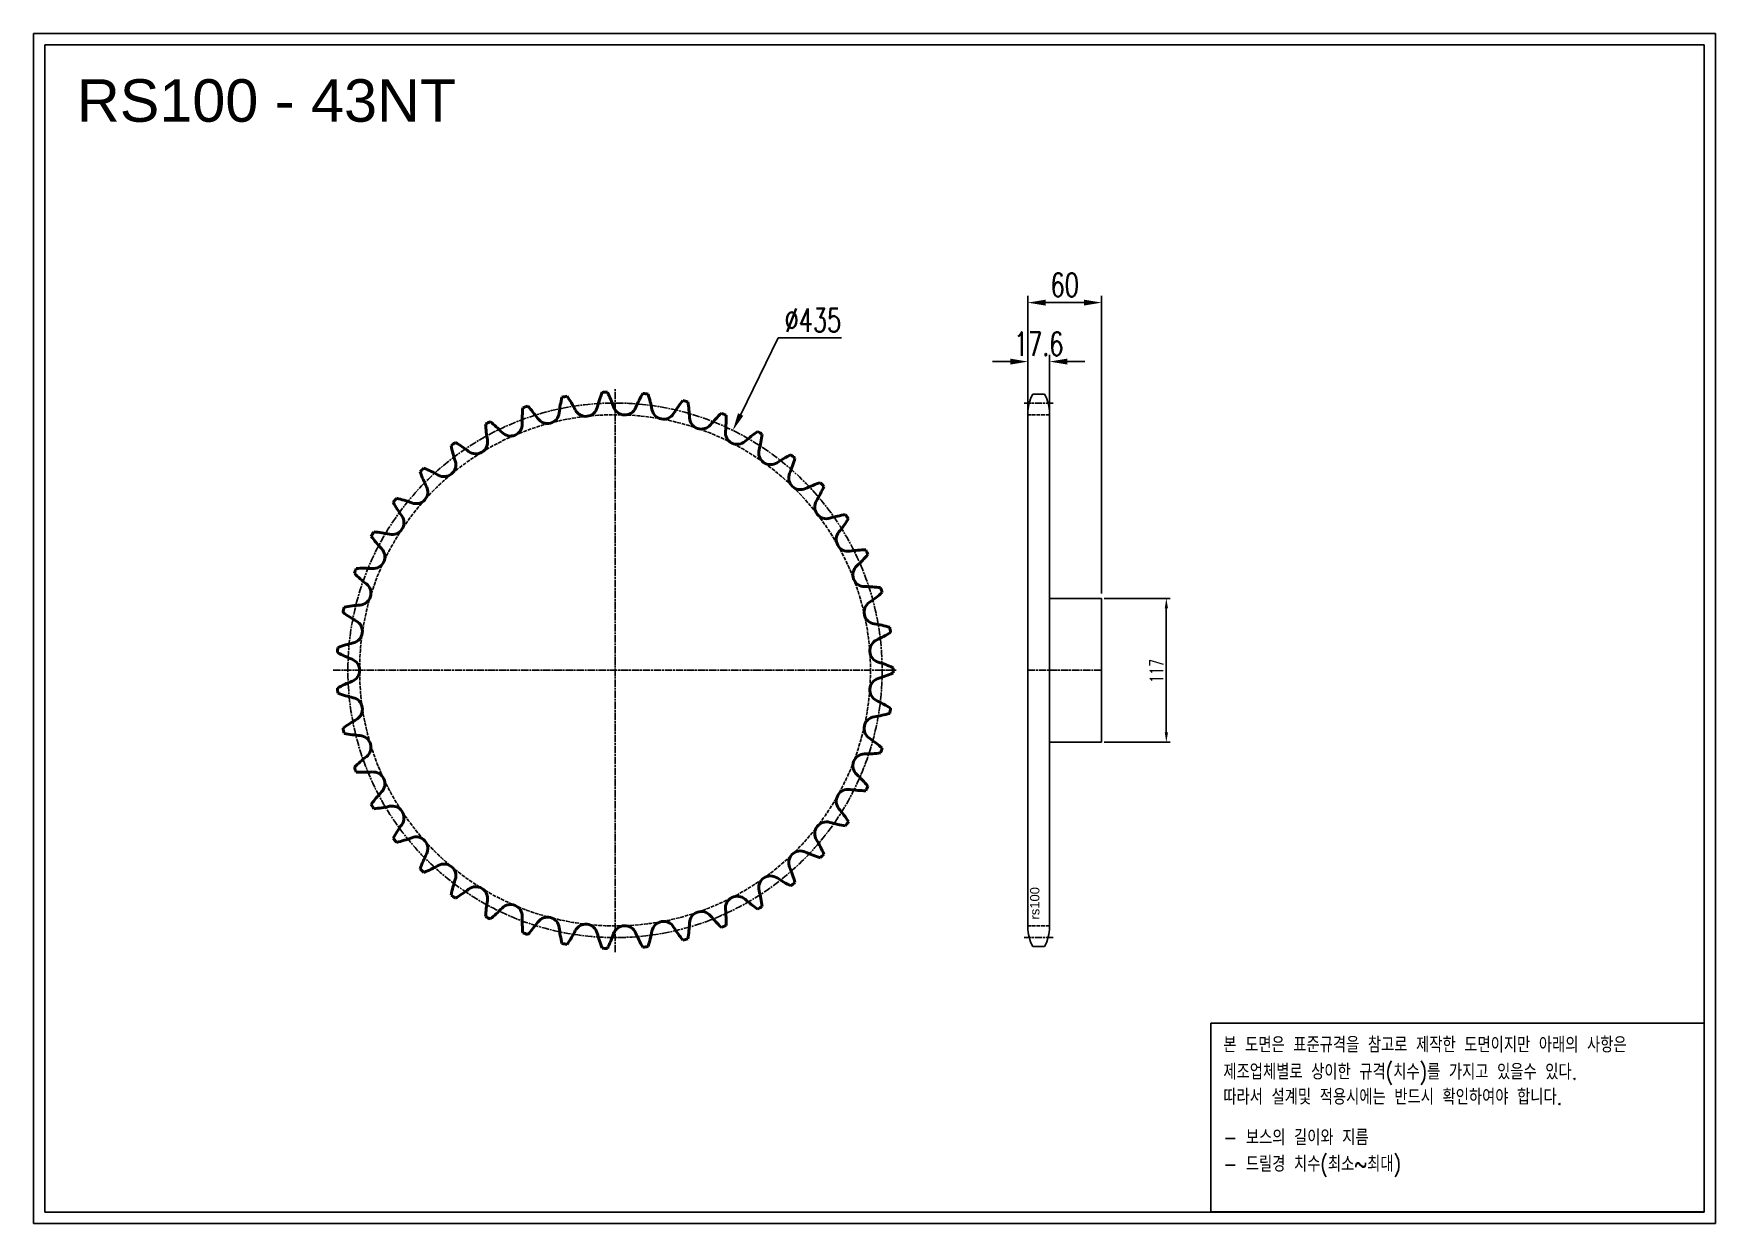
# Model space of a CAD drawing. Header units: millimetres. Extents: x -16817 to -15448, y 18395 to 19363.
import ezdxf

# ---------------------------------------------------------------- set-up
doc = ezdxf.new("R2010")
doc.units = ezdxf.units.MM
for name, pattern in [('AM_ISO02W050', [7.5, 6, -1.5]), ('AM_ISO02W050x2', [3.75, 3, -0.75]), ('AM_ISO08W050', [18, 12, -1.5, 3, -1.5]), ('AM_ISO08W050x2', [9, 6, -0.75, 1.5, -0.75])]:
    doc.linetypes.add(name, pattern=pattern)
for name, color, linetype, lineweight in [('AM_0N', 7, 'Continuous', 50), ('AM_3N', 6, 'AM_ISO02W050', 25), ('AM_7', 4, 'AM_ISO08W050', 25), ('AM_7N', 4, 'AM_ISO08W050', 25)]:
    doc.layers.add(name, color=color, linetype=linetype, lineweight=lineweight)
doc.layers.add('S-DIM', color=7, linetype='Continuous')
doc.styles.add('HAN', font='ROMANS.shx', dxfattribs={"width": 0.7, "bigfont": 'whgtxt.shx'})
doc.styles.add('HSG', font='SIMPLEX.shx', dxfattribs={"width": 0.7, "bigfont": 'HSG.shx'})
doc.styles.get("Standard").update_dxf_attribs({"font": 'arial.ttf'})
doc.dimstyles.new('APP23', dxfattribs={"dimscale": 4.5, "dimtxt": 2.4, "dimasz": 1.8, "dimexe": 0.7, "dimexo": 0.5, "dimgap": 0.6, "dimtad": 1, "dimtoh": 1, "dimdec": 1, "dimrnd": 0.01, "dimzin": 9, "dimdsep": 46, "dimtxsty": 'HSG', "dimcen": 0, "dimclrd": 1, "dimclre": 1, "dimclrt": 256, "dimazin": 2, "dimtp": 1, "dimtm": 1, "dimtfac": 0.5, "dimtdec": 1, "dimtix": 1, "dimtofl": 0, "dimtmove": 0, "dimatfit": 3, "dimfxl": 0, "dimtvp": 1, "dimtolj": 2, "dimlwd": -1, "dimlwe": -1, "dimarcsym": 0})
doc.dimstyles.new('APP32', dxfattribs={"dimscale": 8, "dimtxt": 2.4, "dimasz": 1.8, "dimexe": 0.7, "dimexo": 0.5, "dimgap": 0.6, "dimtad": 1, "dimtoh": 1, "dimdec": 1, "dimrnd": 0.01, "dimzin": 9, "dimdsep": 46, "dimtxsty": 'HSG', "dimcen": 0, "dimclrd": 1, "dimclre": 1, "dimclrt": 256, "dimazin": 2, "dimtp": 1, "dimtm": 1, "dimtfac": 0.5, "dimtdec": 1, "dimtofl": 0, "dimtmove": 0, "dimatfit": 3, "dimfxl": 0, "dimtvp": 1, "dimtolj": 2, "dimlwd": -1, "dimlwe": -1, "dimarcsym": 0})

# ---------------------------------------------------------------- blocks, each defined once
blk = doc.blocks.new('*D1')
at = {"layer": 'Defpoints', "color": 0, "transparency": 16777216}
for p in [(-15948, 18903.7), (-15948, 18786.7), (-15895.3, 18786.7)]:
    blk.add_point(p, dxfattribs=at)
at = {"layer": 'S-DIM', "color": 1, "transparency": 16777216}
for p, q in [((-15945.8, 18903.7), (-15892.1, 18903.7)), ((-15895.3, 18895.6), (-15895.3, 18794.8)), ((-15945.8, 18786.7), (-15892.1, 18786.7))]:
    blk.add_line(p, q, dxfattribs=at)
for points in [[(-15896.6, 18895.6), (-15893.9, 18895.6), (-15895.3, 18903.7)], [(-15896.6, 18794.8), (-15893.9, 18794.8), (-15895.3, 18786.7)]]:
    blk.add_solid(points, dxfattribs=at)
at = {"layer": 'S-DIM', "transparency": 16777216, "insert": (-15903.4, 18844.8), "char_height": 10.8, "attachment_point": 5, "rotation": 90, "style": 'HSG'}
blk.add_mtext('\\A2;117', dxfattribs=at)
blk = doc.blocks.new('*D2')
at = {"layer": 'Defpoints', "color": 0, "transparency": 16777216}
for p in [(-15990.4, 19096.4), (-16008, 19053.2), (-15990.4, 19053.2)]:
    blk.add_point(p, dxfattribs=at)
at = {"layer": 'S-DIM', "color": 1, "transparency": 16777216}
for p, q in [((-16008, 19057.2), (-16008, 19102)), ((-15990.4, 19057.2), (-15990.4, 19102)), ((-16022.4, 19096.4), (-16036.8, 19096.4)), ((-15976, 19096.4), (-15961.6, 19096.4))]:
    blk.add_line(p, q, dxfattribs=at)
for points in [[(-16022.4, 19098.8), (-16022.4, 19094), (-16008, 19096.4)], [(-15976, 19098.8), (-15976, 19094), (-15990.4, 19096.4)]]:
    blk.add_solid(points, dxfattribs=at)
at = {"layer": 'S-DIM', "transparency": 16777216, "insert": (-15999.2, 19110.8), "char_height": 19.2, "attachment_point": 5, "style": 'HSG'}
blk.add_mtext('\\A2;17.6', dxfattribs=at)
blk = doc.blocks.new('*D3')
at = {"layer": 'Defpoints', "color": 0, "transparency": 16777216}
for p in [(-15948, 19144.4), (-16008, 19053.2), (-15948, 18903.7)]:
    blk.add_point(p, dxfattribs=at)
at = {"layer": 'S-DIM', "color": 1, "transparency": 16777216}
for p, q in [((-16008, 19057.2), (-16008, 19150)), ((-15993.6, 19144.4), (-15962.4, 19144.4)), ((-15948, 18907.7), (-15948, 19150))]:
    blk.add_line(p, q, dxfattribs=at)
for points in [[(-15993.6, 19146.8), (-15993.6, 19142), (-16008, 19144.4)], [(-15962.4, 19146.8), (-15962.4, 19142), (-15948, 19144.4)]]:
    blk.add_solid(points, dxfattribs=at)
at = {"layer": 'S-DIM', "transparency": 16777216, "insert": (-15978, 19158.8), "char_height": 19.2, "attachment_point": 5, "style": 'HSG'}
blk.add_mtext('\\A2;60', dxfattribs=at)
blk = doc.blocks.new('*D4')
at = {"layer": 'Defpoints', "color": 0, "transparency": 16777216}
for p in [(-16248.2, 19040.4), (-16440.1, 18650)]:
    blk.add_point(p, dxfattribs=at)
at = {"layer": 'S-DIM', "color": 1, "transparency": 16777216}
for p, q in [((-16211.2, 19115.7), (-16241.8, 19053.3)), ((-16159.7, 19115.7), (-16211.2, 19115.7))]:
    blk.add_line(p, q, dxfattribs=at)
blk.add_solid([(-16244, 19054.4), (-16239.7, 19052.3), (-16248.2, 19040.4)], dxfattribs=at)
at = {"layer": 'S-DIM', "transparency": 16777216, "insert": (-16183, 19130.1), "char_height": 19.2, "attachment_point": 5, "style": 'HSG'}
blk.add_mtext('\\A2;∅435', dxfattribs=at)
blk = doc.blocks.new('notice1')
at = {"color": 4}
blk.add_lwpolyline([(-22142.12, 1735.9), (-22053.8, 1735.9), (-22053.8, 1702.07), (-22142.12, 1702.07)], close=True, dxfattribs=at)
at = {"color": 4, "style": 'HAN', "width": 0.8}
for s, p in [('본 도면은 표준규격을 참고로 제작한 도면이지만 아래의 사항은', (-22139.9, 1730.62)), ('제조업체별로 상이한 규격(치수)를 가지고 있을수 있다.', (-22139.9, 1725.78)), ('따라서 설계및 적용시에는 반드시 확인하여야 합니다.', (-22139.9, 1721.28)), ('- 보스의 길이와 지름', (-22139.9, 1714.03)), ('- 드릴경 치수(최소~최대)', (-22139.9, 1709.27))]:
    blk.add_text(s, height=2.7949, dxfattribs=at).set_placement(p)

msp = doc.modelspace()

# ---------------------------------------------------------------- linework, layer by layer
for p, q in [((-15994.39, 19069.94), (-16004.05, 19069.94)), ((-16008.02, 19054.04), (-16008.02, 18636.39)), ((-15990.42, 19054.04), (-15990.42, 18636.39)), ((-15990.42, 18903.71), (-15948.02, 18903.71)), ((-15948.02, 18903.71), (-15948.02, 18786.71)), ((-15948.02, 18786.71), (-15990.42, 18786.71)), ((-15994.39, 18620.49), (-16004.05, 18620.49))]:
    msp.add_line(p, q)
for points in [[(-16817.45, 19363.27), (-15448.31, 19363.27), (-15448.31, 18395.18), (-16817.45, 18395.18)], [(-16808.23, 19354.05), (-15457.52, 19354.05), (-15457.52, 18404.4), (-16808.23, 18404.4)]]:
    msp.add_lwpolyline(points, close=True)
for centre, start, end in [((-15974.22, 19054.04), 151.93881, 180), ((-16024.22, 19054.04), 0, 28.06119), ((-15974.22, 18636.39), 180, 208.06119), ((-16024.22, 18636.39), 331.93881, 0)]:
    msp.add_arc(centre, 33.8, start, end)
at = {"layer": 'AM_0N'}
for centre, radius, start, end in [((-16316.79, 19049.34), 102.87, 174.71153, 181.97674), ((-16344.12, 18845.21), 226.42, 108.30286, 109.37156), ((-16490.51, 18990.08), 102.87, 35.69767, 42.96289), ((-16287.36, 19043.18), 102.87, 166.33943, 173.60465), ((-16344.12, 18845.21), 226.42, 99.93077, 100.99946), ((-16467.86, 19009.85), 102.87, 27.32558, 34.5908), ((-16367.92, 19061.48), 9.62, 207.32558, 345.23256), ((-16259.14, 19032.81), 102.87, 157.96734, 165.23256), ((-16344.12, 18845.21), 226.42, 91.55868, 92.62737), ((-16442.57, 19026.11), 102.87, 18.95349, 26.21871), ((-16336.18, 19062.64), 9.62, 198.95349, 336.86047), ((-16232.73, 19018.44), 102.87, 149.59525, 156.86047), ((-16344.12, 18845.21), 226.42, 83.18658, 84.25528), ((-16415.18, 19038.51), 102.87, 10.5814, 17.84661), ((-16208.7, 19000.37), 102.87, 141.22315, 148.48837), ((-16344.12, 18845.21), 226.42, 74.81449, 75.88318), ((-16386.28, 19046.8), 102.87, 2.2093, 9.47452), ((-16344.12, 18845.21), 226.42, 116.67496, 117.74365), ((-16346.8, 19051.14), 102.87, 183.08362, 190.34884), ((-16510.04, 18967.22), 102.87, 44.06977, 51.33499), ((-16429.22, 19045.46), 9.62, 224.06977, 1.97674), ((-16399.15, 19055.71), 9.62, 215.69767, 353.60465), ((-16304.6, 19059.17), 9.62, 190.5814, 328.48837), ((-16273.87, 19051.14), 9.62, 182.2093, 320.11628), ((-16187.55, 18979), 102.87, 132.85106, 140.11628), ((-16344.12, 18845.21), 226.42, 66.4424, 67.51109), ((-16356.48, 19050.79), 102.87, 353.83721, 1.10243), ((-16457.47, 19030.94), 9.62, 232.44186, 10.34884), ((-16244.64, 19038.71), 9.62, 173.83721, 311.74419), ((-16169.74, 18954.78), 102.87, 124.47897, 131.74419), ((-16344.12, 18845.21), 226.42, 58.0703, 59.139), ((-16326.41, 19050.4), 102.87, 345.46512, 352.73034), ((-16344.12, 18845.21), 226.42, 125.04705, 126.11574), ((-16376.76, 19048.56), 102.87, 191.45571, 198.72093), ((-16526.04, 18941.76), 102.87, 52.44186, 59.70708), ((-16217.52, 19022.17), 9.62, 165.46512, 303.37209), ((-16155.65, 18928.22), 102.87, 116.10687, 123.37209), ((-16296.73, 19045.63), 102.87, 337.09302, 344.35824), ((-16344.12, 18845.21), 226.42, 49.69821, 50.7669), ((-16344.12, 18845.21), 226.42, 133.41914, 134.48783), ((-16406.02, 19041.64), 102.87, 199.8278, 207.09302), ((-16538.15, 18914.24), 102.87, 60.81395, 68.07917), ((-16483.3, 19012.45), 9.62, 240.81395, 18.72093), ((-16193.11, 19001.85), 9.62, 157.09302, 295), ((-16506.17, 18990.41), 9.62, 249.18605, 27.09302), ((-16145.57, 18899.9), 102.87, 107.73478, 115), ((-16268.05, 19036.6), 102.87, 328.72093, 335.98615), ((-16344.12, 18845.21), 226.42, 41.32612, 42.39481), ((-16344.12, 18845.21), 226.42, 141.79124, 142.85993), ((-16433.96, 19030.53), 102.87, 208.1999, 215.46512), ((-16546.14, 18885.26), 102.87, 69.18605, 76.45127), ((-16171.91, 18978.19), 9.62, 148.72093, 286.62791), ((-16525.58, 18965.27), 9.62, 257.55814, 35.46512), ((-16139.72, 18870.4), 102.87, 99.36269, 106.62791), ((-16241, 19023.48), 102.87, 320.34884, 327.61406), ((-16344.12, 18845.21), 226.42, 32.95403, 34.02272), ((-16344.12, 18845.21), 226.42, 150.16333, 151.23202), ((-16459.98, 19015.48), 102.87, 216.57199, 223.83721), ((-16549.81, 18855.42), 102.87, 77.55814, 84.82336), ((-16154.39, 18951.7), 9.62, 140.34884, 278.25581), ((-16541.12, 18937.57), 9.62, 265.93023, 43.83721), ((-16138.23, 18840.38), 102.87, 90.9906, 98.25581), ((-16216.14, 19006.57), 102.87, 311.97674, 319.24196), ((-16344.12, 18845.21), 226.42, 24.58193, 25.65063), ((-16344.12, 18845.21), 226.42, 158.53542, 159.60411), ((-16483.54, 18996.79), 102.87, 224.94408, 232.2093), ((-16549.11, 18825.36), 102.87, 85.93023, 93.19545), ((-16140.9, 18922.94), 9.62, 131.97674, 269.88372), ((-16552.47, 18907.9), 9.62, 274.30233, 52.2093), ((-16141.13, 18810.45), 102.87, 82.6185, 89.88372), ((-16194.01, 18986.21), 102.87, 303.60465, 310.86987), ((-16344.12, 18845.21), 226.42, 16.20984, 17.27853), ((-16344.12, 18845.21), 226.42, 166.90751, 167.97621), ((-16544.03, 18795.72), 102.87, 94.30233, 101.56754), ((-16131.75, 18892.52), 9.62, 123.60465, 261.51163), ((-16504.12, 18974.88), 102.87, 233.31618, 240.5814), ((-16559.38, 18876.89), 9.62, 282.67442, 60.5814), ((-16148.36, 18781.26), 102.87, 74.24641, 81.51163), ((-16534.7, 18767.14), 102.87, 102.67442, 109.93964), ((-16127.13, 18861.1), 9.62, 115.23256, 253.13953), ((-16175.08, 18962.85), 102.87, 295.23256, 302.49778), ((-16344.12, 18845.21), 226.42, 7.83775, 8.90644), ((-16344.12, 18845.21), 226.42, 175.27961, 176.3483), ((-16521.3, 18950.2), 102.87, 241.68827, 248.95349), ((-16561.7, 18845.21), 9.62, 291.04651, 68.95349), ((-16159.75, 18753.44), 102.87, 65.87432, 73.13953), ((-16159.75, 18936.99), 102.87, 286.86047, 294.12568), ((-16344.12, 18845.21), 226.42, 359.46565, 0.53435), ((-16521.3, 18740.23), 102.87, 111.04651, 118.31173), ((-16344.12, 18845.21), 226.42, 183.6517, 184.72039), ((-16534.7, 18923.28), 102.87, 250.06036, 257.32558), ((-16127.13, 18829.33), 9.62, 106.86047, 244.76744), ((-16559.38, 18813.54), 9.62, 299.4186, 77.32558), ((-16175.08, 18727.58), 102.87, 57.50222, 64.76744), ((-16344.12, 18845.21), 226.42, 351.09356, 352.16225), ((-16504.12, 18715.55), 102.87, 119.4186, 126.68382), ((-16131.75, 18797.91), 9.62, 98.48837, 236.39535), ((-16148.36, 18909.17), 102.87, 278.48837, 285.75359), ((-16344.12, 18845.21), 226.42, 192.02379, 193.09249), ((-16544.03, 18894.7), 102.87, 258.43246, 265.69767), ((-16552.47, 18782.53), 9.62, 307.7907, 85.69767), ((-16194.01, 18704.22), 102.87, 49.13013, 56.39535), ((-16483.54, 18693.64), 102.87, 127.7907, 135.05592), ((-16140.9, 18767.49), 9.62, 90.11628, 228.02326), ((-16141.13, 18879.98), 102.87, 270.11628, 277.3815), ((-16344.12, 18845.21), 226.42, 342.72147, 343.79016), ((-16344.12, 18845.21), 226.42, 200.39589, 201.46458), ((-16549.11, 18865.07), 102.87, 266.80455, 274.06977), ((-16541.12, 18752.86), 9.62, 316.16279, 94.06977), ((-16216.14, 18683.86), 102.87, 40.75804, 48.02326), ((-16459.98, 18674.95), 102.87, 136.16279, 143.42801), ((-16154.39, 18738.73), 9.62, 81.74419, 219.65116), ((-16138.23, 18850.05), 102.87, 261.74419, 269.0094), ((-16344.12, 18845.21), 226.42, 334.34937, 335.41807), ((-16344.12, 18845.21), 226.42, 208.76798, 209.83667), ((-16549.81, 18835.01), 102.87, 275.17664, 282.44186), ((-16525.58, 18725.16), 9.62, 324.53488, 102.44186), ((-16241, 18666.95), 102.87, 32.38594, 39.65116), ((-16433.96, 18659.9), 102.87, 144.53488, 151.8001), ((-16171.91, 18712.24), 9.62, 73.37209, 211.27907), ((-16139.72, 18820.02), 102.87, 253.37209, 260.63731), ((-16344.12, 18845.21), 226.42, 325.97728, 327.04597), ((-16344.12, 18845.21), 226.42, 217.14007, 218.20876), ((-16546.14, 18805.17), 102.87, 283.54873, 290.81395), ((-16506.17, 18700.02), 9.62, 332.90698, 110.81395), ((-16268.05, 18653.83), 102.87, 24.01385, 31.27907), ((-16406.02, 18648.79), 102.87, 152.90698, 160.1722), ((-16193.11, 18688.58), 9.62, 65, 202.90698), ((-16145.57, 18790.53), 102.87, 245, 252.26522), ((-16344.12, 18845.21), 226.42, 317.60519, 318.67388), ((-16344.12, 18845.21), 226.42, 225.51217, 226.58086), ((-16538.15, 18776.18), 102.87, 291.92083, 299.18605), ((-16483.3, 18677.98), 9.62, 341.27907, 119.18605), ((-16217.52, 18668.26), 9.62, 56.62791, 194.53488), ((-16155.65, 18762.21), 102.87, 236.62791, 243.89313), ((-16296.73, 18644.8), 102.87, 15.64176, 22.90698), ((-16376.76, 18641.87), 102.87, 161.27907, 168.54429), ((-16344.12, 18845.21), 226.42, 233.88426, 234.95295), ((-16526.04, 18748.67), 102.87, 300.29292, 307.55814), ((-16457.47, 18659.49), 9.62, 349.65116, 127.55814), ((-16326.41, 18640.03), 102.87, 7.26966, 14.53488), ((-16344.12, 18845.21), 226.42, 309.2331, 310.30179), ((-16346.8, 18639.29), 102.87, 169.65116, 176.91638), ((-16510.04, 18723.21), 102.87, 308.66501, 315.93023), ((-16429.22, 18644.97), 9.62, 358.02326, 135.93023), ((-16273.87, 18639.29), 9.62, 39.88372, 177.7907), ((-16244.64, 18651.72), 9.62, 48.25581, 186.16279), ((-16356.48, 18639.64), 102.87, 358.89757, 6.16279), ((-16169.74, 18735.65), 102.87, 228.25581, 235.52103), ((-16344.12, 18845.21), 226.42, 300.861, 301.9297), ((-16344.12, 18845.21), 226.42, 242.25635, 243.32504), ((-16316.79, 18641.09), 102.87, 178.02326, 185.28847), ((-16490.51, 18700.35), 102.87, 317.03711, 324.30233), ((-16399.15, 18634.71), 9.62, 6.39535, 144.30233), ((-16287.36, 18647.24), 102.87, 186.39535, 193.66057), ((-16367.92, 18628.94), 9.62, 14.76744, 152.67442), ((-16336.18, 18627.78), 9.62, 23.13953, 161.04651), ((-16304.6, 18631.26), 9.62, 31.51163, 169.4186), ((-16208.7, 18690.05), 102.87, 211.51163, 218.77685), ((-16386.28, 18643.63), 102.87, 350.52548, 357.7907), ((-16187.55, 18711.43), 102.87, 219.88372, 227.14894), ((-16344.12, 18845.21), 226.42, 292.48891, 293.5576), ((-16344.12, 18845.21), 226.42, 250.62844, 251.69714), ((-16344.12, 18845.21), 226.42, 259.00054, 260.06923), ((-16467.86, 18680.58), 102.87, 325.4092, 332.67442), ((-16259.14, 18657.62), 102.87, 194.76744, 202.03266), ((-16442.57, 18664.32), 102.87, 333.78129, 341.04651), ((-16232.73, 18671.99), 102.87, 203.13953, 210.40475), ((-16344.12, 18845.21), 226.42, 275.74472, 276.81342), ((-16415.18, 18651.92), 102.87, 342.15339, 349.4186), ((-16344.12, 18845.21), 226.42, 284.11682, 285.18551), ((-16344.12, 18845.21), 226.42, 267.37263, 268.44132)]:
    msp.add_arc(centre, radius, start, end, dxfattribs=at)
at = {"layer": 'AM_3N', "linetype": 'AM_ISO02W050x2'}
for p, q in [((-15990.42, 19053.17), (-16008.02, 19053.17)), ((-15990.42, 18637.26), (-16008.02, 18637.26))]:
    msp.add_line(p, q, dxfattribs=at)
msp.add_circle((-16344.12, 18845.21), 207.95, dxfattribs=at)
at = {"layer": 'AM_7', "linetype": 'AM_ISO08W050x2'}
for p, q in [((-15987.42, 19062.69), (-16011.02, 19062.69)), ((-16008.02, 18845.21), (-15948.02, 18845.21)), ((-15987.42, 18627.73), (-16011.02, 18627.73))]:
    msp.add_line(p, q, dxfattribs=at)
msp.add_circle((-16344.12, 18845.21), 217.48, dxfattribs=at)
at = {"layer": 'AM_7N', "linetype": 'AM_ISO08W050x2'}
for p, q in [((-16344.12, 18615.79), (-16344.12, 19074.64)), ((-16573.55, 18845.21), (-16114.7, 18845.21))]:
    msp.add_line(p, q, dxfattribs=at)

# ---------------------------------------------------------------- block references
at = {"xscale": 4.545147316469759, "yscale": 4.545147316469759, "zscale": 4.545147316469759}
msp.add_blockref('notice1', (84780.23, 10668.26), dxfattribs=at)

# ---------------------------------------------------------------- texts
msp.add_text('RS100 - 43NT', height=34.5744).set_placement((-16782.19, 19291.58))
at = {"insert": (-16006.19, 18642.39), "char_height": 7.56, "width": 32.5046, "attachment_point": 1, "rotation": 90}
msp.add_mtext('rs100', dxfattribs=at)

# ---------------------------------------------------------------- dimensions: what is measured, and where the dimension line sits
at = {"layer": 'S-DIM'}
dim = msp.add_linear_dim(base=(-15948.02, 19144.35), p1=(-16008.02, 19053.17), p2=(-15948.02, 18903.71), dimstyle='APP32', dxfattribs=at)
dim.commit()
dim.dimension.update_dxf_attribs({"geometry": '*D3', "text_midpoint": (-15978.02, 19158.75)})
dim = msp.add_diameter_dim_2p(p1=(-16440.05, 18650.04), p2=(-16248.19, 19040.39), dimstyle='APP32', dxfattribs=at)
dim.commit()
dim.dimension.update_dxf_attribs({"geometry": '*D4', "text_midpoint": (-16183.02, 19115.68), "dimtype": 131})
dim = msp.add_linear_dim(base=(-15990.42, 19096.35), p1=(-16008.02, 19053.17), p2=(-15990.42, 19053.17), dimstyle='APP32', dxfattribs=at)
dim.commit()
dim.dimension.update_dxf_attribs({"geometry": '*D2', "text_midpoint": (-15999.22, 19096.35), "dimtype": 128})
dim = msp.add_linear_dim(base=(-15895.29, 18786.71), p1=(-15948.02, 18903.71), p2=(-15948.02, 18786.71), angle=90, dimstyle='APP23', dxfattribs=at)
dim.commit()
dim.dimension.update_dxf_attribs({"geometry": '*D1', "text_midpoint": (-15895.29, 18844.81), "dimtype": 128})

doc.saveas('drawing.dxf')
